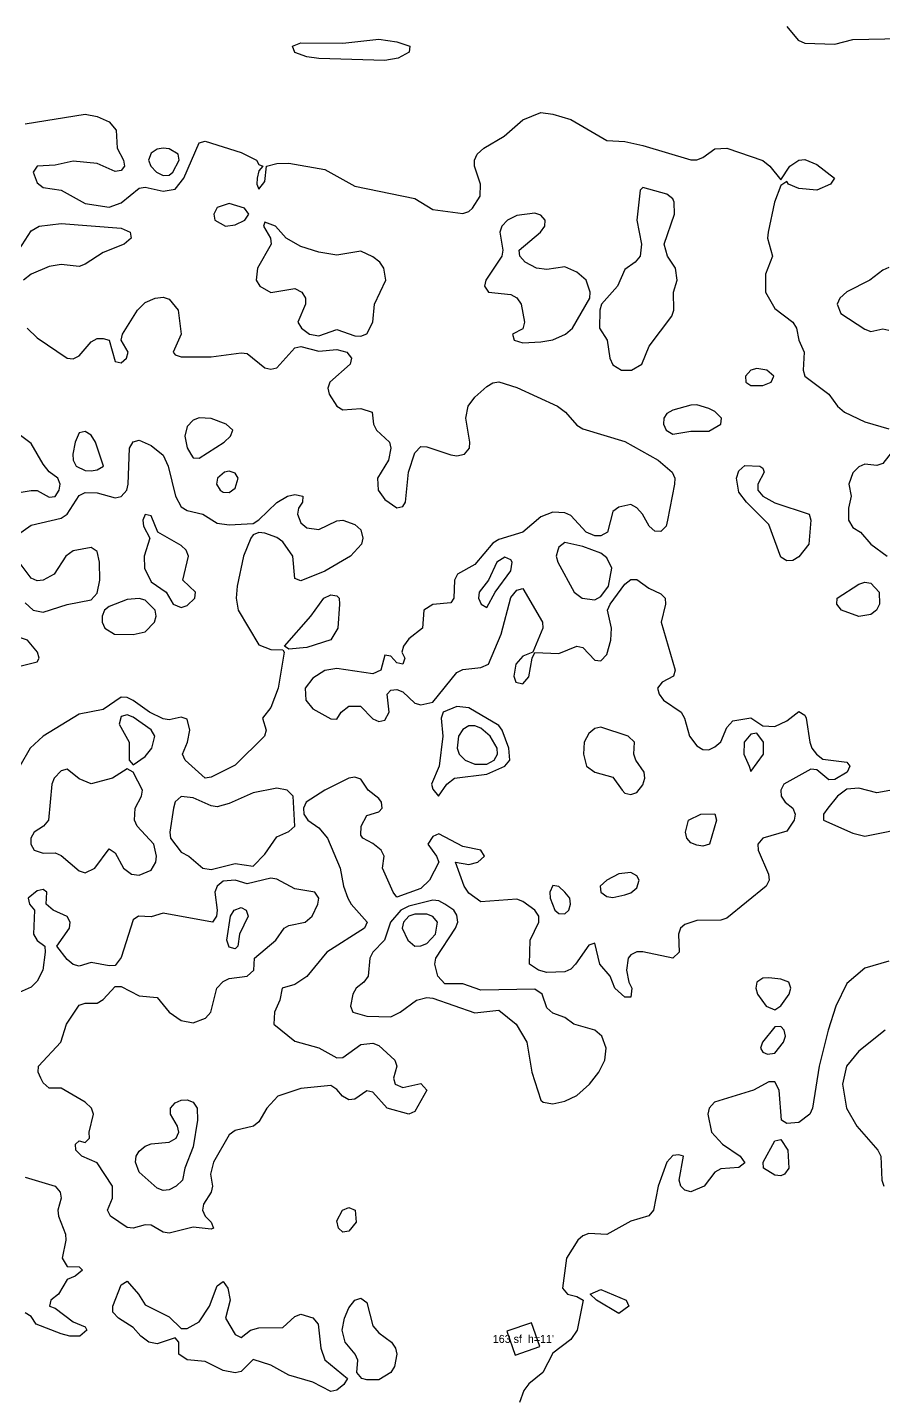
# Model space of a CAD drawing. Extents: x 425119 to 428731, y 1576976 to 1581037.
# Drawn here: x 425887 to 426315, y 1577811 to 1578496 of the extents above; entities that cross this region are included whole.
import ezdxf
from ezdxf.enums import TextEntityAlignment as Align

# ---------------------------------------------------------------- set-up
doc = ezdxf.new("R2010")
doc.units = 21
doc.header["$MEASUREMENT"] = 0
for name, color, linetype in [('A-BLDG-ANNO', 1, 'Continuous'), ('A-BLDG-FTPT', 1, 'Continuous'), ('C-TOPO-MAJR', 3, 'Continuous'), ('C-TOPO-MINR', 8, 'Continuous')]:
    doc.layers.add(name, color=color, linetype=linetype)

msp = doc.modelspace()

# ---------------------------------------------------------------- linework, layer by layer
at = {"layer": 'A-BLDG-FTPT', "elevation": 71.74}
msp.add_lwpolyline([(426142.96, 1577836.39), (426138.8, 1577848.27), (426126.56, 1577844.02), (426130.72, 1577832.14)], close=True, dxfattribs=at)
at = {"layer": 'C-TOPO-MAJR', "elevation": 70}
for points in [[(425876.5, 1578238.46), (425888.5, 1578246.96), (425903.5, 1578250.5), (425906.5, 1578252.53), (425912.5, 1578261.91), (425915.5, 1578263.42), (425921.5, 1578263.28), (425930.5, 1578260.68), (425933.5, 1578261.36), (425936.34, 1578264.5), (425937.12, 1578267.5), (425937.75, 1578285.5), (425939.5, 1578288.76), (425942.5, 1578289.59), (425948.5, 1578286.81), (425954.5, 1578282.07), (425957.1, 1578276.5), (425960.66, 1578261.5), (425963.5, 1578256.2), (425966.5, 1578254.37), (425974.36, 1578252.5), (425981.5, 1578248.11), (425987.5, 1578247.28), (425999.5, 1578247.9), (426002.5, 1578249.71), (426011.5, 1578258.33), (426016.75, 1578261.5), (426020.5, 1578262.41), (426024.46, 1578261.5), (426024.27, 1578258.5), (426022.3, 1578255.5), (426021.71, 1578252.5), (426023.5, 1578248.17), (426026.5, 1578245.72), (426032.5, 1578244.8), (426041.5, 1578249.16), (426044.5, 1578249.47), (426050.5, 1578247.43), (426053.5, 1578244.7), (426054.45, 1578240.5), (426053.72, 1578237.5), (426048.33, 1578231.5), (426035.5, 1578224.02), (426023.5, 1578219.27), (426020.5, 1578220.31), (426019.39, 1578231.5), (426014.5, 1578238.65), (426011.5, 1578240.8), (426005.5, 1578243.01), (426002.5, 1578243.31), (425999.5, 1578242.21), (425998.42, 1578240.5), (425994.68, 1578231.5), (425991.58, 1578216.5), (425991, 1578210.5), (425992.11, 1578204.5), (426002.5, 1578187.23), (426008.5, 1578184.83), (426014.5, 1578184.67), (426015.06, 1578183.5), (426012.09, 1578165.5), (426008.5, 1578155.96), (426004.21, 1578150.5), (426006.08, 1578144.5), (426005.26, 1578141.5), (425990.5, 1578127.01), (425978.5, 1578121), (425975.5, 1578120.57), (425965.59, 1578129.5), (425964.31, 1578132.5), (425966.72, 1578138.5), (425967.86, 1578144.5), (425966.5, 1578150.03), (425963.5, 1578150.99), (425957.5, 1578149.77), (425954.5, 1578150.23), (425947.65, 1578153.5), (425939.5, 1578159.44), (425936.5, 1578160.92), (425933.5, 1578161), (425924.5, 1578154.83), (425912.5, 1578152.56), (425894.5, 1578141.51), (425887.95, 1578135.5), (425882.84, 1578126.5)], [(425885.5, 1578208.27), (425889.61, 1578204.5), (425894.5, 1578203.47), (425906.5, 1578207.3), (425918.5, 1578209.75), (425921.5, 1578213.12), (425922.82, 1578219.5), (425922.75, 1578228.5), (425921.5, 1578233.86), (425918.5, 1578235.86), (425909.5, 1578234.27), (425905.89, 1578231.5), (425900.09, 1578222.5), (425894.51, 1578219.5), (425891.5, 1578219.21), (425888.5, 1578220.49), (425882.5, 1578228.62)], [(425879.5, 1578175.68), (425891.5, 1578178.63), (425892.45, 1578180.5), (425891.72, 1578183.5), (425886.66, 1578189.5), (425876.5, 1578192.91)]]:
    msp.add_lwpolyline(points, dxfattribs=at)
for points in [[(425959.61, 1578207.5), (425963.5, 1578205.83), (425966.5, 1578206.86), (425970.41, 1578210.5), (425970.72, 1578213.5), (425964.42, 1578219.5), (425967.24, 1578231.5), (425966.08, 1578234.5), (425963.5, 1578236.91), (425951.94, 1578243.5), (425948.5, 1578251.65), (425945.5, 1578252.43), (425944.37, 1578249.5), (425944.8, 1578246.5), (425947.89, 1578240.5), (425944.99, 1578231.5), (425945.26, 1578225.5), (425948.5, 1578218.66), (425955.98, 1578213.5), (425959.61, 1578207.5)], [(425930.22, 1578192.5), (425939.5, 1578192.45), (425945.5, 1578193.75), (425950.29, 1578198.5), (425951.05, 1578201.5), (425950.56, 1578204.5), (425945.5, 1578209.57), (425942.5, 1578210.33), (425936.5, 1578209.83), (425927.5, 1578206.33), (425925.26, 1578204.5), (425924.05, 1578201.5), (425924.11, 1578198.5), (425925.45, 1578195.5), (425930.22, 1578192.5)], [(426017.5, 1578185), (426015.29, 1578186.5), (426028.51, 1578201.5), (426034.98, 1578210.5), (426038.5, 1578212.24), (426041.5, 1578211.7), (426042.54, 1578210.5), (426042.7, 1578207.5), (426041.98, 1578195.5), (426038.5, 1578189.77), (426026.5, 1578185.8), (426017.5, 1578185)], [(426221.5, 1578087.13), (426218.5, 1578088.16), (426216.46, 1578090.5), (426215.82, 1578093.5), (426217.38, 1578099.5), (426223.51, 1578102.5), (426230.5, 1578102.64), (426231.34, 1578099.5), (426227.94, 1578087.5), (426224.5, 1578086.63), (426221.5, 1578087.13)], [(425951.5, 1577915.53), (425942.5, 1577923.59), (425940.71, 1577928.5), (425941.1, 1577931.5), (425942.5, 1577934.15), (425945.5, 1577936.6), (425948.5, 1577937.79), (425957.5, 1577938.53), (425961.05, 1577940.5), (425962.42, 1577943.5), (425961.72, 1577946.5), (425958.19, 1577952.5), (425958.22, 1577955.5), (425960.5, 1577958.27), (425963.5, 1577959.55), (425966.5, 1577959.72), (425969.5, 1577958.59), (425971.64, 1577955.5), (425971.77, 1577949.5), (425969.5, 1577936.16), (425965.39, 1577925.5), (425964.16, 1577919.5), (425961.13, 1577916.5), (425957.5, 1577914.72), (425954.5, 1577914.46), (425951.5, 1577915.53)]]:
    msp.add_lwpolyline(points, close=True, dxfattribs=at)
at = {"layer": 'C-TOPO-MINR'}
for points, elevation in [([(426032.5, 1578480.31), (426026.5, 1578481.1), (426020.5, 1578483.31), (426019.33, 1578486.5), (426023.5, 1578488.1), (426044.5, 1578488.06), (426062.5, 1578489.98), (426071.5, 1578488.71), (426077.99, 1578486.5), (426077.69, 1578483.5), (426072.07, 1578480.5), (426065.5, 1578479.27), (426032.5, 1578480.31)], 72), ([(425951.21, 1578423.5), (425954.5, 1578421.78), (425957.5, 1578421.99), (425959.34, 1578423.5), (425962.58, 1578429.5), (425962.05, 1578432.5), (425957.5, 1578435.25), (425954.5, 1578435.58), (425951.5, 1578435), (425948.5, 1578432.99), (425947.19, 1578429.5), (425948.35, 1578426.5), (425951.21, 1578423.5)], 73), ([(426183.76, 1578324.5), (426188.87, 1578324.5), (426193.96, 1578327.5), (426197.6, 1578336.5), (426209.06, 1578351.5), (426209.95, 1578354.5), (426209.86, 1578363.5), (426211.72, 1578369.5), (426210.9, 1578375.5), (426206.91, 1578381.5), (426205.18, 1578387.5), (426210.32, 1578402.5), (426210.23, 1578408.5), (426209.5, 1578410.26), (426206.5, 1578412.52), (426194.5, 1578415.93), (426193.18, 1578414.5), (426191.46, 1578399.5), (426193.84, 1578387.5), (426193.12, 1578381.5), (426190.71, 1578378.5), (426185.5, 1578374.82), (426181.82, 1578366.5), (426173.91, 1578357.5), (426172.95, 1578354.5), (426172.87, 1578345.5), (426176.61, 1578339.5), (426177.94, 1578330.5), (426179.5, 1578327.19), (426183.76, 1578324.5)], 72), ([(425985.72, 1578396.5), (425990.5, 1578397.23), (425995.47, 1578399.5), (425997.39, 1578402.5), (425995.33, 1578405.5), (425987.5, 1578407.8), (425981.5, 1578405.78), (425979.9, 1578402.5), (425980.48, 1578399.5), (425985.72, 1578396.5)], 72), ([(426130.17, 1578339.5), (426134.5, 1578338.2), (426143.5, 1578338.67), (426149.5, 1578339.75), (426155.78, 1578342.5), (426159.39, 1578345.5), (426167.95, 1578360.5), (426168.15, 1578363.5), (426166.25, 1578369.5), (426161.5, 1578373.56), (426155.5, 1578376.12), (426146.5, 1578374.81), (426141.25, 1578375.5), (426135.73, 1578378.5), (426132.96, 1578381.5), (426132.62, 1578384.5), (426143.29, 1578393.5), (426145.45, 1578396.5), (426145.63, 1578399.5), (426143.5, 1578401.99), (426140.5, 1578402.99), (426131.5, 1578401.88), (426126.89, 1578399.5), (426123.98, 1578396.5), (426122.91, 1578393.5), (426124.49, 1578384.5), (426124, 1578381.5), (426116.01, 1578369.5), (426115.37, 1578366.5), (426117.28, 1578363.5), (426128.5, 1578362.33), (426131.5, 1578360.73), (426133.62, 1578357.5), (426135.31, 1578348.5), (426134.5, 1578345.26), (426129.25, 1578342.5), (426130.17, 1578339.5)], 72), ([(426027.82, 1578342.5), (426032.5, 1578341.64), (426041.5, 1578344.78), (426050.5, 1578341.73), (426053.5, 1578341.54), (426056.5, 1578342.73), (426059.39, 1578348.5), (426060.33, 1578357.5), (426065.88, 1578369.5), (426064.95, 1578375.5), (426062.96, 1578378.5), (426059.5, 1578381.2), (426053.5, 1578384.08), (426041.5, 1578382.01), (426032.5, 1578383.55), (426023.5, 1578386.36), (426016.15, 1578390.5), (426010.82, 1578396.5), (426005.5, 1578398.57), (426004.82, 1578396.5), (426008.3, 1578390.5), (426008.66, 1578387.5), (426001.74, 1578375.5), (426001.06, 1578369.5), (426002.91, 1578366.5), (426008.5, 1578363.37), (426020.5, 1578365.29), (426023.88, 1578363.5), (426025.78, 1578360.5), (426025.72, 1578357.5), (426021.94, 1578348.5), (426023.68, 1578345.5), (426027.82, 1578342.5)], 72), ([(426246.07, 1578318.5), (426248.5, 1578316.83), (426254.5, 1578316.88), (426258.79, 1578318.5), (426260.01, 1578321.5), (426256.5, 1578324.5), (426251.5, 1578325.31), (426248.5, 1578324.45), (426245.85, 1578321.5), (426246.07, 1578318.5)], 72), ([(426206.16, 1578294.5), (426209.5, 1578292.57), (426218.5, 1578293.99), (426227.5, 1578293.97), (426233.55, 1578297.5), (426233.82, 1578300.5), (426230.5, 1578303.85), (426227.5, 1578305.41), (426221.5, 1578307.12), (426218.5, 1578306.97), (426209.5, 1578304.54), (426206.5, 1578302.8), (426205.1, 1578300.5), (426204.88, 1578297.5), (426206.16, 1578294.5)], 72), ([(425968.39, 1578282.5), (425969.5, 1578280.78), (425972.5, 1578280.52), (425985.09, 1578288.5), (425988.28, 1578291.5), (425989.45, 1578294.5), (425986.01, 1578297.5), (425978.5, 1578300.43), (425972.5, 1578300.66), (425969.5, 1578299.5), (425966.5, 1578296.3), (425965.32, 1578291.5), (425966.5, 1578285.73), (425968.39, 1578282.5)], 71), ([(425910.96, 1578276.5), (425915.5, 1578274.34), (425918.5, 1578274.21), (425921.5, 1578274.65), (425924.7, 1578276.5), (425920.73, 1578288.5), (425918.5, 1578292.08), (425915.5, 1578293.81), (425912.5, 1578293.23), (425910.48, 1578288.5), (425909.39, 1578282.5), (425909.53, 1578279.5), (425910.96, 1578276.5)], 71), ([(425983.01, 1578264.5), (425984.5, 1578263.46), (425987.5, 1578263.38), (425990.5, 1578265.57), (425992, 1578270.5), (425990.5, 1578273.11), (425987.5, 1578274.09), (425985.23, 1578273.5), (425981.73, 1578270.5), (425981.16, 1578267.5), (425983.01, 1578264.5)], 71), ([(426263.5, 1578231.08), (426257.5, 1578247.41), (426246.32, 1578258.5), (426242.5, 1578263.6), (426241.4, 1578270.5), (426242.5, 1578274.16), (426245.5, 1578276.95), (426253.12, 1578276.5), (426254.5, 1578275.54), (426255.25, 1578273.5), (426252.01, 1578267.5), (426252.12, 1578264.5), (426254.59, 1578261.5), (426260.5, 1578258.15), (426277.76, 1578252.5), (426278.63, 1578249.5), (426277.62, 1578237.5), (426272.5, 1578231.16), (426269.5, 1578229.35), (426266.5, 1578229.24), (426263.5, 1578231.08)], 71), ([(426164.18, 1578210.5), (426170.5, 1578209.77), (426173.5, 1578211.31), (426177.33, 1578216.5), (426179.03, 1578225.5), (426176.5, 1578230.7), (426173.5, 1578232.98), (426164.5, 1578236.41), (426155.5, 1578238.32), (426152.5, 1578236.1), (426151.91, 1578234.5), (426151.13, 1578231.5), (426152.05, 1578228.5), (426160.11, 1578213.5), (426164.18, 1578210.5)], 72), ([(426113.6, 1578207.5), (426116.5, 1578205.9), (426120.59, 1578213.5), (426128.5, 1578224.27), (426129.17, 1578228.5), (426128.5, 1578229.64), (426125.5, 1578231.03), (426121.49, 1578228.5), (426117.29, 1578219.5), (426112.65, 1578213.5), (426112.33, 1578210.5), (426113.6, 1578207.5)], 72), ([(426302.5, 1578201.34), (426293.96, 1578204.5), (426291.58, 1578207.5), (426291.78, 1578210.5), (426302.5, 1578217.48), (426305.5, 1578218.51), (426308.5, 1578218.05), (426312.81, 1578213.5), (426312.97, 1578207.5), (426311.33, 1578204.5), (426308.5, 1578202.34), (426302.5, 1578201.34)], 71), ([(426092.25, 1578111.5), (426096.4, 1578117.5), (426100.38, 1578120.5), (426116.5, 1578122.51), (426125.4, 1578126.5), (426127.92, 1578129.5), (426127.44, 1578135.5), (426124.18, 1578144.5), (426122.5, 1578146.86), (426107.5, 1578155.69), (426101.5, 1578156.43), (426094.7, 1578153.5), (426093.68, 1578150.5), (426094.4, 1578141.5), (426092.7, 1578126.5), (426088.85, 1578117.5), (426089.5, 1578115.07), (426092.25, 1578111.5)], 71), ([(425937.62, 1578129.5), (425939.5, 1578127.15), (425945.5, 1578131.38), (425948.96, 1578135.5), (425950.37, 1578141.5), (425948.5, 1578144.66), (425939.5, 1578151.12), (425936.5, 1578152.25), (425933.5, 1578151.34), (425932.52, 1578147.5), (425937.5, 1578138.5), (425937.62, 1578129.5)], 71), ([(426105.69, 1578129.5), (426110.5, 1578127.51), (426116.5, 1578127.58), (426120.11, 1578129.5), (426121.85, 1578132.5), (426121.69, 1578135.5), (426118.12, 1578141.5), (426113.5, 1578145.5), (426110.5, 1578146.74), (426107.5, 1578146.74), (426104.5, 1578144.94), (426102.34, 1578141.5), (426101.57, 1578135.5), (426102.63, 1578132.5), (426105.69, 1578129.5)], 72), ([(426184.19, 1578114.5), (426185.5, 1578112.97), (426188.5, 1578112.35), (426191.5, 1578113.4), (426194.5, 1578117.29), (426195.44, 1578120.5), (426195.22, 1578123.5), (426191.05, 1578129.5), (426190.01, 1578132.5), (426190.27, 1578138.5), (426187.15, 1578141.5), (426173.5, 1578145.99), (426170.5, 1578145.46), (426167.5, 1578142.82), (426165.24, 1578138.5), (426164.84, 1578132.5), (426166.26, 1578126.5), (426170.5, 1578123.47), (426179.5, 1578120.99), (426184.19, 1578114.5)], 71), ([(426247.71, 1578126.5), (426248.5, 1578123.96), (426254.92, 1578132.5), (426254.83, 1578138.5), (426251.5, 1578143), (426248.5, 1578142.48), (426245.16, 1578138.5), (426245.07, 1578132.5), (426247.71, 1578126.5)], 71), ([(425938.76, 1578072.5), (425942.5, 1578071.98), (425948.5, 1578074.62), (425950.96, 1578078.5), (425951.18, 1578081.5), (425949.9, 1578087.5), (425941.59, 1578096.5), (425940.14, 1578099.5), (425940.55, 1578105.5), (425943.72, 1578111.5), (425944.23, 1578114.5), (425939.5, 1578123.47), (425936.5, 1578125.16), (425929.2, 1578120.5), (425918.5, 1578117.72), (425912.5, 1578120.14), (425906.5, 1578125.11), (425903.5, 1578124.26), (425899.98, 1578120.5), (425898.87, 1578117.5), (425897.26, 1578099.5), (425894.69, 1578096.5), (425890.02, 1578093.5), (425888.33, 1578090.5), (425888.29, 1578087.5), (425890.03, 1578084.5), (425894.5, 1578082.99), (425900.5, 1578083.28), (425903.5, 1578081.94), (425912.5, 1578074.2), (425915.5, 1578073.28), (425920.42, 1578075.5), (425927.5, 1578085.2), (425930.5, 1578083.3), (425934.65, 1578075.5), (425938.76, 1578072.5)], 71), ([(425974.34, 1578075.5), (425978.5, 1578074.94), (425990.5, 1578077.95), (425999.5, 1578076.58), (426005.5, 1578082.6), (426011.5, 1578091.29), (426017.5, 1578093.85), (426020.37, 1578096.5), (426019.56, 1578111.5), (426016.64, 1578114.5), (426011.5, 1578115.57), (425999.5, 1578113.3), (425987.5, 1578107.81), (425981.5, 1578106.27), (425978.5, 1578106.69), (425969.5, 1578110.68), (425963.5, 1578111.37), (425960.5, 1578108.64), (425959.67, 1578105.5), (425957.82, 1578093.5), (425958.24, 1578090.5), (425963.5, 1578083.61), (425967.39, 1578081.5), (425974.34, 1578075.5)], 71), ([(426173.49, 1578063.5), (426176.5, 1578061.31), (426179.5, 1578060.84), (426185.5, 1578062.22), (426188.5, 1578063.22), (426191.5, 1578065.67), (426192.63, 1578069.5), (426191.5, 1578071.75), (426188.5, 1578073.43), (426182.5, 1578072.76), (426176.49, 1578069.5), (426173.12, 1578066.5), (426173.49, 1578063.5)], 71), ([(426150.46, 1578054.5), (426152.5, 1578052.84), (426155.5, 1578052.67), (426157.43, 1578054.5), (426158.36, 1578057.5), (426158, 1578060.5), (426155.51, 1578063.5), (426152.5, 1578066.39), (426149.5, 1578066.97), (426147.93, 1578063.5), (426148.13, 1578060.5), (426150.46, 1578054.5)], 71), ([(426144.67, 1577958.5), (426149.5, 1577957.81), (426155.5, 1577959.08), (426161.5, 1577961.94), (426167.86, 1577967.5), (426172.55, 1577973.5), (426175.49, 1577979.5), (426176.17, 1577985.5), (426173.96, 1577991.5), (426170.5, 1577994.6), (426160.03, 1577997.5), (426155.5, 1578000.85), (426149.5, 1578003.04), (426146.5, 1578005.77), (426144.13, 1578012.5), (426140.5, 1578015), (426113.5, 1578014.63), (426104.5, 1578017.77), (426095.5, 1578017.75), (426091.89, 1578021.5), (426090.44, 1578027.5), (426090.93, 1578030.5), (426100.73, 1578045.5), (426101.92, 1578048.5), (426101.5, 1578052.13), (426099.96, 1578054.5), (426095.5, 1578057.63), (426092.5, 1578059.3), (426089.5, 1578059.56), (426077.5, 1578056.63), (426073.38, 1578054.5), (426068.29, 1578048.5), (426065.27, 1578039.5), (426059.48, 1578033.5), (426057.93, 1578030.5), (426057.06, 1578021.5), (426054.96, 1578018.5), (426051.12, 1578015.5), (426049.51, 1578012.5), (426048.21, 1578006.5), (426049.41, 1578003.5), (426056.5, 1578001.62), (426068.5, 1578001.3), (426073.17, 1578003.5), (426081.3, 1578009.5), (426086.5, 1578010.83), (426089.5, 1578010.59), (426110.5, 1578003.24), (426122.5, 1578004.64), (426131.21, 1577997.5), (426136.51, 1577988.5), (426138.98, 1577973.5), (426143.5, 1577959.6), (426144.67, 1577958.5)], 72), ([(425987.5, 1578036.14), (425986.33, 1578039.5), (425988.17, 1578051.5), (425990.09, 1578054.5), (425993.5, 1578055.86), (425996.09, 1578054.5), (425997.14, 1578051.5), (425992.75, 1578042.5), (425991.95, 1578036.5), (425990.5, 1578035.2), (425987.5, 1578036.14)], 71), ([(426076.97, 1578039.5), (426080.5, 1578036.64), (426083.5, 1578036.65), (426086.5, 1578037.94), (426090.77, 1578042.5), (426091.74, 1578048.5), (426089.5, 1578051.34), (426086.5, 1578052.54), (426080.5, 1578052.54), (426077.5, 1578051.57), (426074.75, 1578048.5), (426074.14, 1578045.5), (426076.97, 1578039.5)], 73), ([(426256.16, 1578006.5), (426260.5, 1578004.74), (426263.5, 1578006.77), (426267.64, 1578012.5), (426268.63, 1578015.5), (426267.58, 1578018.5), (426263.5, 1578020.11), (426257.5, 1578020.66), (426254.5, 1578020.5), (426251.5, 1578018.63), (426251.06, 1578015.5), (426251.89, 1578012.5), (426256.16, 1578006.5)], 72), ([(426256.84, 1577982.5), (426260.5, 1577983.02), (426264.89, 1577988.5), (426265.91, 1577991.5), (426265.18, 1577994.5), (426263.5, 1577996.33), (426260.5, 1577996.25), (426254.33, 1577988.5), (426253.42, 1577985.5), (426254.5, 1577983.57), (426256.84, 1577982.5)], 72), ([(426260.5, 1577922.06), (426254.93, 1577925.5), (426254.71, 1577928.5), (426260.5, 1577939.28), (426263.5, 1577939.89), (426267.06, 1577934.5), (426267.52, 1577925.5), (426265.44, 1577922.5), (426263.5, 1577921.68), (426260.5, 1577922.06)], 72), ([(426044.5, 1577893.54), (426042.29, 1577895.5), (426041.5, 1577899.3), (426044.21, 1577904.5), (426047.5, 1577905.97), (426050.57, 1577904.5), (426051.17, 1577898.5), (426047.5, 1577894.06), (426044.5, 1577893.54)], 71), ([(426038.5, 1577813.97), (426029.5, 1577818.65), (426017.5, 1577822.15), (426008.5, 1577827.14), (425999.5, 1577829.84), (425993.5, 1577823.88), (425990.5, 1577823.23), (425984.5, 1577824.49), (425975.5, 1577828.86), (425966.5, 1577829.83), (425962.36, 1577832.5), (425962.42, 1577838.5), (425960.5, 1577840.7), (425951.5, 1577837.74), (425947.41, 1577838.5), (425943.35, 1577841.5), (425939.5, 1577845.99), (425932.19, 1577850.5), (425929.36, 1577853.5), (425929.45, 1577856.5), (425933.5, 1577867.18), (425936.5, 1577869), (425942.3, 1577862.5), (425945.5, 1577857.19), (425957.5, 1577851.25), (425963.5, 1577845.35), (425966.5, 1577845.46), (425972.5, 1577848.8), (425977.78, 1577856.5), (425981.5, 1577866.82), (425984.5, 1577868.98), (425986.89, 1577865.5), (425988.04, 1577859.5), (425985.75, 1577850.5), (425990.5, 1577842.47), (425993.5, 1577840.91), (425998.19, 1577844.5), (426002.5, 1577845.68), (426014.5, 1577845.96), (426020.5, 1577851.48), (426023.5, 1577852.5), (426029.5, 1577850.7), (426032.14, 1577847.5), (426033.45, 1577835.5), (426035.5, 1577829.68), (426046.77, 1577820.5), (426045.02, 1577817.5), (426041.5, 1577814.54), (426038.5, 1577813.97)], 71), ([(426056.5, 1577819.76), (426053.97, 1577820.5), (426051.51, 1577823.5), (426051.92, 1577829.5), (426050.64, 1577832.5), (426045.6, 1577838.5), (426044.18, 1577844.5), (426045.3, 1577850.5), (426047.5, 1577855.74), (426050.5, 1577859.62), (426053.5, 1577860.5), (426056.5, 1577858.41), (426059.5, 1577846.74), (426062.5, 1577843.21), (426068.86, 1577838.5), (426070.85, 1577835.5), (426071.45, 1577832.5), (426070.33, 1577826.5), (426068.43, 1577823.5), (426062.5, 1577819.69), (426056.5, 1577819.76)], 71), ([(426182.5, 1577852.94), (426171.32, 1577859.5), (426168.1, 1577862.5), (426173.5, 1577864.94), (426186.18, 1577859.5), (426187.53, 1577856.5), (426182.5, 1577852.94)], 72)]:
    msp.add_lwpolyline(points, close=True, dxfattribs=dict(at, elevation=elevation))
for points, elevation in [([(426266.5, 1578496.36), (426272.18, 1578489.5), (426275.5, 1578487.99), (426290.5, 1578487.48), (426299.5, 1578489.81), (426323.5, 1578490.34)], 73), ([(425885.5, 1578447.65), (425915.5, 1578452.5), (425921.5, 1578451.42), (425927.5, 1578448.73), (425930.98, 1578444.5), (425931.58, 1578435.5), (425934.79, 1578429.5), (425935.29, 1578426.5), (425933.5, 1578424.3), (425930.5, 1578423.77), (425921.5, 1578427.79), (425909.5, 1578428.95), (425900.5, 1578427), (425891.5, 1578426.59), (425889.56, 1578423.5), (425891.5, 1578418.24), (425894.5, 1578415.79), (425903.5, 1578414.48), (425915.5, 1578407.84), (425927.5, 1578406.03), (425933.5, 1578408.23), (425942.5, 1578415.49), (425945.5, 1578416), (425954.5, 1578414.08), (425960.5, 1578415.1), (425964.88, 1578420.5), (425972.5, 1578438.14), (425975.5, 1578439.09), (425993.5, 1578433.43), (426001.23, 1578429.5), (426002.5, 1578427.41), (426004.47, 1578426.5), (426002.5, 1578424.21), (426001.53, 1578420.5), (426001.42, 1578417.5), (426002.5, 1578415.09), (426005.5, 1578418.88), (426006.25, 1578426.5), (426011.5, 1578427.87), (426017.5, 1578428.1), (426035.5, 1578424.79), (426050.5, 1578416.57), (426080.5, 1578410.33), (426089.5, 1578404.89), (426104.5, 1578402.85), (426107.5, 1578403.79), (426109.26, 1578405.5), (426113.18, 1578411.5), (426113.32, 1578417.5), (426110.29, 1578426.5), (426110.36, 1578429.5), (426111.7, 1578432.5), (426114.91, 1578435.5), (426125.15, 1578441.5), (426134.5, 1578449.61), (426143.5, 1578453.3), (426149.5, 1578452.58), (426158.5, 1578449.86), (426176.5, 1578439.41), (426185.5, 1578438.78), (426194.5, 1578436.81), (426218.5, 1578429.76), (426221.5, 1578429.62), (426224.5, 1578430.92), (426230.5, 1578435.11), (426236.5, 1578435.48), (426254.5, 1578429.35), (426258.07, 1578426.5), (426263.5, 1578419.64), (426268.06, 1578426.5), (426272.5, 1578429.48), (426275.5, 1578429.83), (426281.5, 1578427.42), (426290.41, 1578420.5), (426288.36, 1578417.5), (426281.5, 1578414.58), (426272.5, 1578415.35), (426267.39, 1578417.5), (426266.5, 1578418.92), (426263.5, 1578416.78), (426260.44, 1578408.5), (426257.16, 1578393.5), (426256.81, 1578390.5), (426259.42, 1578381.5), (426255.94, 1578372.5), (426255.89, 1578363.5), (426260.5, 1578355.29), (426269.5, 1578348.59), (426271.31, 1578345.5), (426272.6, 1578339.5), (426275.19, 1578333.5), (426274.77, 1578324.5), (426275.61, 1578321.5), (426287.5, 1578312.56), (426291.82, 1578306.5), (426295.34, 1578303.5), (426305.5, 1578298.74), (426317.5, 1578295.26)], 72), ([(425882.5, 1578384.87), (425888.5, 1578394.15), (425892.61, 1578396.5), (425903.5, 1578397.84), (425933.5, 1578395.59), (425938.02, 1578393.5), (425938.63, 1578390.5), (425934.97, 1578387.5), (425924.5, 1578383.37), (425915.5, 1578377.49), (425912.5, 1578376.32), (425903.5, 1578377.32), (425897.5, 1578376.39), (425888.5, 1578372.46), (425884.76, 1578369.5)], 71), ([(426317.5, 1578375.89), (426314.5, 1578374.57), (426308.01, 1578369.5), (426296.5, 1578363.71), (426293.09, 1578360.5), (426291.8, 1578357.5), (426293.5, 1578352.91), (426305.5, 1578344.99), (426308.5, 1578343.81), (426314.5, 1578345.12), (426317.5, 1578344.48)], 73), ([(425886.55, 1578345.5), (425891.5, 1578340.71), (425906.5, 1578330.46), (425909.5, 1578330.22), (425912.5, 1578331.69), (425918.5, 1578338.63), (425921.5, 1578340.33), (425924.5, 1578340.4), (425927.55, 1578339.5), (425930.5, 1578328.94), (425933.5, 1578328.13), (425936.21, 1578330.5), (425937, 1578333.5), (425933.52, 1578339.5), (425934.15, 1578342.5), (425941.79, 1578354.5), (425945.5, 1578358.35), (425950.6, 1578360.5), (425954.5, 1578361.01), (425957.5, 1578360.06), (425962.11, 1578354.5), (425963.6, 1578342.5), (425959.54, 1578333.5), (425960.5, 1578332.22), (425963.5, 1578331.17), (425978.5, 1578331.25), (425993.5, 1578333.21), (425996.5, 1578332.8), (426005.5, 1578325.71), (426008.5, 1578325.01), (426011.5, 1578325.66), (426020.5, 1578335.62), (426023.5, 1578336.32), (426032.5, 1578334.1), (426041.5, 1578334.78), (426046.47, 1578333.5), (426048.76, 1578330.5), (426048.03, 1578327.5), (426037.88, 1578318.5), (426037.01, 1578315.5), (426037.68, 1578312.5), (426041.5, 1578306.55), (426044.5, 1578304.75), (426053.5, 1578305.34), (426059.16, 1578303.5), (426059.75, 1578297.5), (426061.32, 1578294.5), (426067.8, 1578288.5), (426068.44, 1578285.5), (426067.23, 1578279.5), (426061.73, 1578270.5), (426062.06, 1578264.5), (426065.5, 1578259.85), (426071.5, 1578255.75), (426074.5, 1578256.32), (426075.71, 1578258.5), (426077.31, 1578273.5), (426080.5, 1578283.16), (426083.5, 1578286.32), (426086.5, 1578286.19), (426098.5, 1578282.17), (426101.5, 1578281.67), (426105.24, 1578282.5), (426107.79, 1578285.5), (426108.04, 1578288.5), (426106.03, 1578300.5), (426107.19, 1578306.5), (426110.5, 1578310.95), (426116.5, 1578316.32), (426119.5, 1578318.22), (426122.5, 1578318.74), (426131.5, 1578315.89), (426151.79, 1578306.5), (426155.83, 1578303.5), (426161.5, 1578297), (426164.5, 1578295.16), (426185.5, 1578288.86), (426202.15, 1578279.5), (426209.26, 1578273.5), (426210.49, 1578270.5), (426210.29, 1578267.5), (426206.86, 1578249.5), (426206.11, 1578246.5), (426203.5, 1578243.92), (426200.5, 1578244.05), (426197.6, 1578246.5), (426194.42, 1578252.5), (426191.5, 1578255.72), (426188.5, 1578257.37), (426182.5, 1578256.02), (426179.5, 1578253.84), (426176.8, 1578243.5), (426173.5, 1578241.67), (426170.5, 1578241.77), (426166.21, 1578243.5), (426158.5, 1578251.89), (426155.5, 1578253.25), (426149.5, 1578253.47), (426143.5, 1578251.25), (426134.5, 1578243.47), (426122.5, 1578239.83), (426119.5, 1578238.05), (426110.5, 1578227.43), (426101.83, 1578222.5), (426100.24, 1578219.5), (426100.05, 1578210.5), (426098.5, 1578208.13), (426089.5, 1578207.34), (426085.02, 1578204.5), (426084.28, 1578195.5), (426077.5, 1578190.2), (426074.71, 1578186.5), (426074, 1578183.5), (426075.38, 1578180.5), (426074.5, 1578177.5), (426071.5, 1578178.14), (426068.5, 1578181.52), (426065.5, 1578181.99), (426063.47, 1578174.5), (426059.5, 1578172.67), (426041.5, 1578175.46), (426035.5, 1578174.33), (426029.5, 1578170.62), (426025.57, 1578165.5), (426025.94, 1578159.5), (426029.5, 1578155.29), (426038.5, 1578150.27), (426041.5, 1578149.99), (426043.61, 1578153.5), (426047.5, 1578156.48), (426053.33, 1578156.5), (426059.5, 1578150.2), (426062.5, 1578148.81), (426065.5, 1578149.49), (426067.65, 1578153.5), (426066.61, 1578162.5), (426068.5, 1578164.52), (426071.5, 1578164.91), (426074.5, 1578163.69), (426080.5, 1578158.13), (426083.5, 1578157.21), (426089.5, 1578158.52), (426101.5, 1578173.46), (426104.5, 1578174.84), (426113.5, 1578175.85), (426117.33, 1578177.5), (426123.67, 1578192.5), (426128.5, 1578210.91), (426131.5, 1578214.51), (426134.5, 1578215.3), (426144.24, 1578198.5), (426144.49, 1578195.5), (426139.43, 1578183.5), (426134.5, 1578181.57), (426131.04, 1578177.5), (426130.04, 1578171.5), (426131.04, 1578168.5), (426134.5, 1578167.74), (426137.5, 1578171.26), (426139.08, 1578180.5), (426140.5, 1578183.33), (426152.5, 1578182.82), (426161.5, 1578186.49), (426164.5, 1578185.95), (426170.5, 1578179.51), (426173.5, 1578179.22), (426176.5, 1578182.36), (426178.55, 1578189.5), (426178.92, 1578195.5), (426176.91, 1578204.5), (426178.23, 1578207.5), (426185.5, 1578217.47), (426188.5, 1578219.84), (426191.5, 1578219.94), (426197.5, 1578215.59), (426203.5, 1578212.73), (426205.74, 1578210.5), (426205.88, 1578207.5), (426203.74, 1578198.5), (426210.61, 1578174.5), (426209.83, 1578171.5), (426204.21, 1578168.5), (426201.8, 1578165.5), (426202.66, 1578162.5), (426204.92, 1578159.5), (426213.74, 1578153.5), (426215.44, 1578150.5), (426217.82, 1578141.5), (426221.5, 1578136.72), (426224.5, 1578134.84), (426227.5, 1578134.75), (426230.5, 1578136.2), (426233.5, 1578138.78), (426236.5, 1578145.95), (426239.5, 1578149.15), (426248.5, 1578150.73), (426254.5, 1578146.74), (426260.5, 1578146.35), (426266.5, 1578149.24), (426272.5, 1578153.95), (426275.5, 1578152.08), (426276.26, 1578150.5), (426278.04, 1578138.5), (426279, 1578135.5), (426281.36, 1578132.5), (426284.5, 1578130.1), (426296.5, 1578128.54), (426298.07, 1578126.5), (426296.72, 1578123.5), (426290.5, 1578119.94), (426287.5, 1578119.65), (426281.5, 1578124.79), (426278.5, 1578125.08), (426265.07, 1578117.5), (426263.54, 1578114.5), (426263.71, 1578111.5), (426265.72, 1578108.5), (426269.55, 1578105.5), (426270.73, 1578102.5), (426270.22, 1578099.5), (426266.5, 1578094.08), (426254.52, 1578090.5), (426251.97, 1578087.5), (426252.17, 1578084.5), (426257.45, 1578072.5), (426257.67, 1578069.5), (426256.13, 1578066.5), (426236.5, 1578050.64), (426233.5, 1578049.49), (426221.5, 1578049.32), (426215.5, 1578047.36), (426213.44, 1578045.5), (426212.28, 1578042.5), (426212.64, 1578033.5), (426209.56, 1578030.5), (426194.5, 1578033.68), (426191.5, 1578033.68), (426188.5, 1578032.27), (426187.14, 1578030.5), (426186.38, 1578024.5), (426187.46, 1578018.5), (426188.97, 1578015.5), (426188.5, 1578011.14), (426185.5, 1578011.03), (426180.54, 1578015.5), (426178.25, 1578021.5), (426172.99, 1578027.5), (426170.5, 1578037.98), (426167.5, 1578037.07), (426160.88, 1578027.5), (426158.5, 1578024.98), (426155.5, 1578023.73), (426146.5, 1578023.43), (426142.32, 1578024.5), (426137.78, 1578027.5), (426138.07, 1578039.5), (426142.41, 1578048.5), (426142.49, 1578051.5), (426140.55, 1578054.5), (426134.5, 1578058.9), (426131.5, 1578059.98), (426113.5, 1578058.67), (426107.5, 1578062.99), (426105.1, 1578066.5), (426100.82, 1578078.5), (426107.5, 1578077.37), (426111.96, 1578078.5), (426115.32, 1578081.5), (426113.42, 1578084.5), (426104.5, 1578086.47), (426092.5, 1578092.79), (426089.5, 1578091.37), (426086.88, 1578087.5), (426091.3, 1578081.5), (426092.41, 1578078.5), (426087.79, 1578069.5), (426083.5, 1578065.44), (426071.5, 1578060.98), (426069.55, 1578063.5), (426064.25, 1578075.5), (426065.14, 1578081.5), (426063.59, 1578084.5), (426059.5, 1578087.9), (426054.37, 1578090.5), (426053.5, 1578092), (426053.54, 1578096.5), (426056.5, 1578101.94), (426062.5, 1578103.79), (426064.06, 1578105.5), (426063.73, 1578108.5), (426062.5, 1578110.35), (426057.11, 1578114.5), (426053.5, 1578120), (426050.5, 1578121.06), (426047.5, 1578120.47), (426035.42, 1578114.5), (426026.1, 1578108.5), (426024.71, 1578105.5), (426024.9, 1578102.5), (426026.99, 1578099.5), (426032.5, 1578095.68), (426036.79, 1578090.5), (426043.14, 1578075.5), (426044.74, 1578066.5), (426046.97, 1578060.5), (426048.61, 1578057.5), (426056.6, 1578048.5), (426055.32, 1578045.5), (426036.41, 1578033.5), (426026.5, 1578021.32), (426020.5, 1578017.34), (426014.16, 1578015.5), (426012.96, 1578009.5), (426010.19, 1578003.5), (426009.92, 1577997.5), (426020.5, 1577989.09), (426032.5, 1577985.71), (426041.5, 1577980.69), (426044.5, 1577980.82), (426053.5, 1577987.45), (426059.5, 1577988.14), (426062.5, 1577986.84), (426070.53, 1577979.5), (426071.4, 1577976.5), (426069.75, 1577970.5), (426070.6, 1577967.5), (426074.5, 1577965.87), (426083.5, 1577967.86), (426086.45, 1577964.5), (426080.5, 1577953.82), (426077.5, 1577952.65), (426066.61, 1577955.5), (426059.5, 1577963.52), (426056.5, 1577964.17), (426050.5, 1577960.09), (426047.5, 1577959.69), (426044.2, 1577961.5), (426041.5, 1577964.95), (426038.5, 1577966.83), (426023.5, 1577965.37), (426011.9, 1577961.5), (426006.49, 1577955.5), (426002.5, 1577948.77), (425999.83, 1577946.5), (425990.5, 1577944.34), (425987.5, 1577942.18), (425979.66, 1577928.5), (425978.18, 1577922.5), (425979.24, 1577916.5), (425978.52, 1577913.5), (425974.71, 1577907.5), (425974.17, 1577904.5), (425975.52, 1577901.5), (425978.62, 1577898.5), (425979.79, 1577895.5), (425978.5, 1577895.03), (425969.5, 1577896.15), (425957.5, 1577893.07), (425954.5, 1577893.6), (425948.5, 1577897.15), (425945.5, 1577897.29), (425939.5, 1577895.51), (425936.5, 1577895.9), (425928.22, 1577901.5), (425926.67, 1577904.5), (425929.15, 1577910.5), (425929.22, 1577916.5), (425921.5, 1577928.19), (425913.95, 1577931.5), (425910.88, 1577934.5), (425910.63, 1577937.5), (425912.5, 1577939.18), (425915.5, 1577938.4), (425917.76, 1577940.5), (425917.58, 1577943.5), (425919.74, 1577952.5), (425918.73, 1577955.5), (425915.5, 1577958.5), (425903.5, 1577965.62), (425897.5, 1577965.59), (425894.5, 1577968.23), (425893.38, 1577970.5), (425891.95, 1577973.5), (425892.2, 1577976.5), (425903.34, 1577988.5), (425906.16, 1577997.5), (425912.5, 1578007.09), (425915.5, 1578008.12), (425921.5, 1578008.02), (425924.5, 1578009.96), (425930.5, 1578016.32), (425933.5, 1578016.47), (425942.5, 1578011.67), (425951.5, 1578010.88), (425957.5, 1578003.5), (425963.5, 1577999.33), (425969.5, 1577998.28), (425975.7, 1578000.5), (425978.44, 1578003.5), (425981.46, 1578015.5), (425984.5, 1578018.95), (425987.5, 1578020.41), (425996.5, 1578021.61), (425999.97, 1578024.5), (426000.28, 1578030.5), (426010.86, 1578039.5), (426015.03, 1578045.5), (426017.5, 1578046.95), (426025.58, 1578048.5), (426029.08, 1578051.5), (426031.97, 1578057.5), (426032.41, 1578060.5), (426030.46, 1578063.5), (426020.5, 1578065.29), (426011.5, 1578070.04), (426008.5, 1578070.62), (425996.5, 1578067.78), (425990.5, 1578069.6), (425984.5, 1578069.11), (425981.53, 1578066.5), (425980.39, 1578063.5), (425981.54, 1578054.5), (425981.25, 1578051.5), (425979.26, 1578048.5), (425954.5, 1578053.08), (425948.5, 1578051.2), (425942.28, 1578051.5), (425939.5, 1578049.71), (425933.5, 1578030.85), (425930.5, 1578026.87), (425927.5, 1578026.65), (425918.5, 1578028.46), (425912.5, 1578026.48), (425909.5, 1578027.32), (425906.5, 1578029.84), (425901.39, 1578036.5), (425907.67, 1578045.5), (425908.08, 1578048.5), (425906.5, 1578051.38), (425899.53, 1578054.5), (425896.01, 1578057.5), (425896.37, 1578063.5), (425894.5, 1578064.95), (425891.5, 1578064.25), (425887.1, 1578060.5), (425887.67, 1578057.5), (425890.13, 1578054.5), (425889.64, 1578042.5), (425891.5, 1578039.42), (425895.37, 1578036.5), (425895.58, 1578033.5), (425894.43, 1578024.5), (425891.5, 1578019.09), (425888.5, 1578016.06), (425882.5, 1578013.37)], 71), ([(425882.5, 1578263.3), (425888.5, 1578264.45), (425891.5, 1578264.29), (425897.5, 1578261.1), (425900.5, 1578261.3), (425902.48, 1578264.5), (425902.98, 1578267.5), (425901.9, 1578270.5), (425897.5, 1578273.72), (425894.5, 1578277.47), (425888.5, 1578287.85), (425882.5, 1578292.3)], 71), ([(426320.63, 1578285.5), (426314.5, 1578277.89), (426311.5, 1578276.79), (426305.5, 1578277.51), (426302.5, 1578276.22), (426299.5, 1578273.2), (426297.64, 1578267.5), (426298.8, 1578261.5), (426297.4, 1578255.5), (426297.32, 1578249.5), (426299.5, 1578245.82), (426303.43, 1578243.5), (426308.56, 1578237.5), (426316.66, 1578231.5)], 72), ([(426323.5, 1578115.36), (426311.5, 1578113.24), (426302.5, 1578115.52), (426296.5, 1578115.1), (426291.84, 1578111.5), (426287.07, 1578105.5), (426284.97, 1578102.5), (426284.92, 1578099.5), (426299.5, 1578093.08), (426305.5, 1578091.63), (426329.5, 1578096.47)], 72), ([(426317.5, 1578029.14), (426305.5, 1578025.53), (426296.5, 1578017.85), (426291.07, 1578006.5), (426287.3, 1577994.5), (426282.68, 1577976.5), (426279.44, 1577955.5), (426277.99, 1577952.5), (426272.5, 1577948.43), (426266.5, 1577947.92), (426263.85, 1577949.5), (426262.68, 1577964.5), (426260.5, 1577968.7), (426257.5, 1577968.69), (426249.84, 1577964.5), (426230.33, 1577958.5), (426227.73, 1577955.5), (426226.99, 1577952.5), (426228.9, 1577943.5), (426234.36, 1577937.5), (426243.24, 1577931.5), (426245.5, 1577928.27), (426242.5, 1577925.94), (426233.5, 1577925.19), (426230.5, 1577923.54), (426225.26, 1577916.5), (426218.5, 1577913.69), (426215.5, 1577914.53), (426213.48, 1577916.5), (426212.71, 1577919.5), (426214.83, 1577931.5), (426212.5, 1577932.29), (426209.5, 1577931.86), (426206.5, 1577928.55), (426202.22, 1577916.5), (426199.77, 1577904.5), (426197.5, 1577901.67), (426188.5, 1577899.15), (426176.5, 1577892.38), (426167.5, 1577892.91), (426164.5, 1577891.82), (426162.01, 1577889.5), (426156.32, 1577880.5), (426154.41, 1577865.5), (426156.88, 1577862.5), (426161.5, 1577861.41), (426164.74, 1577859.5), (426161.73, 1577844.5), (426158.5, 1577839.94), (426149.5, 1577833.12), (426144.56, 1577823.5), (426137.5, 1577817.69), (426135.04, 1577814.5), (426132.8, 1577808.5)], 72), ([(426315.67, 1577994.5), (426302.5, 1577984.09), (426296.45, 1577976.5), (426294.44, 1577967.5), (426296.47, 1577955.5), (426301.52, 1577946.5), (426312.14, 1577934.5), (426313.52, 1577931.5), (426314.03, 1577919.5), (426315.06, 1577916.5)], 73), ([(425885.5, 1577921.11), (425900.5, 1577916.56), (425903.09, 1577913.5), (425903.5, 1577910.5), (425901.89, 1577904.5), (425902.16, 1577901.5), (425905.7, 1577892.5), (425905.88, 1577889.5), (425903.99, 1577880.5), (425906.5, 1577876.39), (425912.5, 1577876.32), (425914.28, 1577874.5), (425910.57, 1577871.5), (425906.5, 1577869.87), (425902.13, 1577862.5), (425898.44, 1577859.5), (425897.72, 1577856.5), (425900.5, 1577855.64), (425909.5, 1577848.83), (425915.5, 1577846.32), (425916.35, 1577844.5), (425912.9, 1577841.5), (425907.93, 1577841.5), (425903.5, 1577842.76), (425891.02, 1577847.5), (425888.5, 1577851.41), (425885.5, 1577853.27)], 71)]:
    msp.add_lwpolyline(points, dxfattribs=dict(at, elevation=elevation))

# ---------------------------------------------------------------- texts
at = {"layer": 'A-BLDG-ANNO'}
msp.add_text("163 sf  h=11'", height=4, dxfattribs=at).set_placement((426134.76, 1577840.2), align=Align.MIDDLE_CENTER)

doc.saveas('drawing.dxf')
